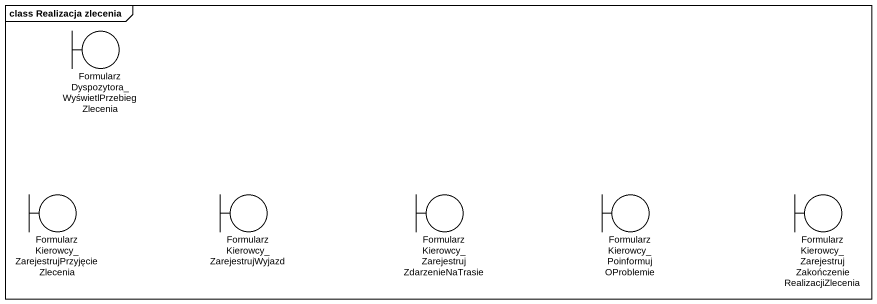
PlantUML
@startuml
mainframe class Realizacja zlecenia
boundary "FormularzDyspozytora_WyświetlPrzebiegZlecenia" as FormularzDyspozytora
boundary "FormularzKierowcy_ZarejestrujPrzyjęcieZlecenia" as FormularzKierowcy
boundary "FormularzKierowcy_ZarejestrujWyjazd" as FormularzKierowcy_2
boundary "FormularzKierowcy_ZarejestrujZdarzenieNaTrasie" as FormularzKierowcy_3
boundary "FormularzKierowcy_PoinformujOProblemie" as FormularzKierowcy_4
boundary "FormularzKierowcy_ZarejestrujZakończenieRealizacjiZlecenia" as FormularzKierowcy_5
@enduml
